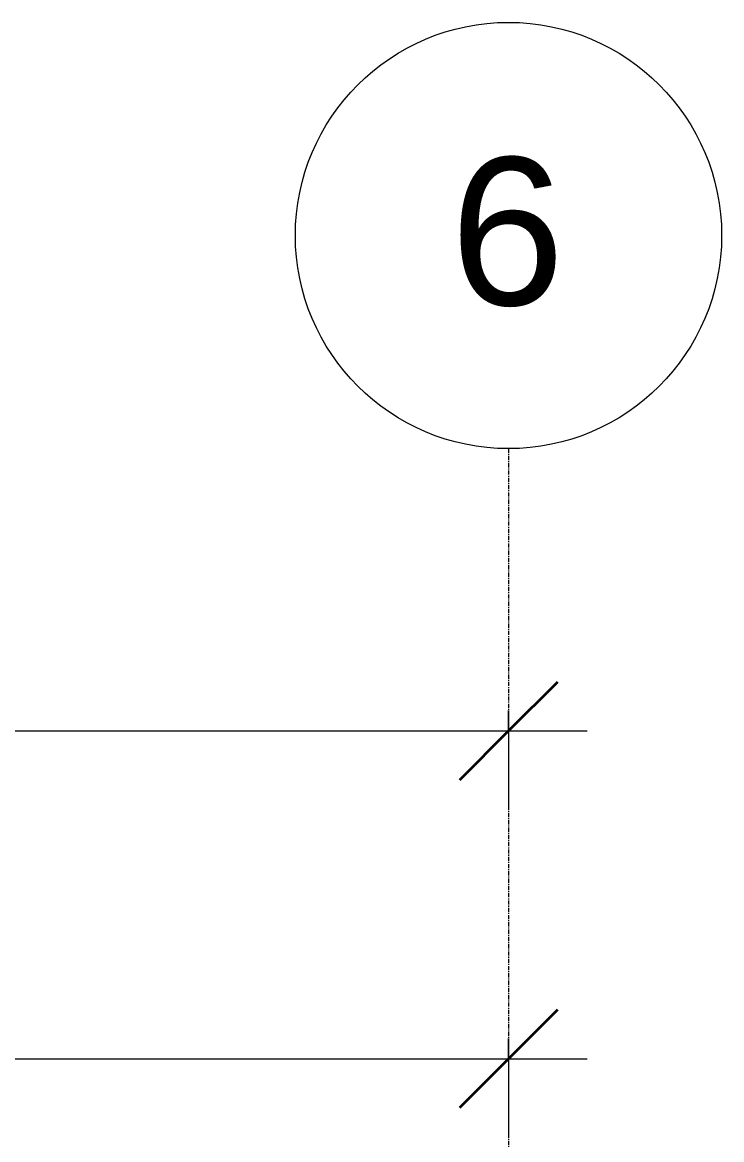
# Model space of a CAD drawing. Header units: millimetres. Extents: x -23600 to 58751, y -29611 to 36794.
# Drawn here: x 24469 to 26602, y 33305 to 36712 of the extents above; entities that cross this region are included whole.
import ezdxf

# ---------------------------------------------------------------- set-up
doc = ezdxf.new("R2010")
doc.units = ezdxf.units.MM
doc.linetypes.add('Grid Line', pattern=[22.225, 12.7, -3.175, 3.175, -3.175])
for name, color, linetype, lineweight in [('A-ANNO-DIMS', 211, 'Continuous', 9), ('A-ANNO-DIMS-100', 211, 'Continuous', 9), ('S-GRID', 1, 'Continuous', 9), ('S-GRID-IDEN', 1, 'Continuous', 9)]:
    doc.layers.add(name, color=color, linetype=linetype, lineweight=lineweight)
doc.styles.add('Arial', font='arial.ttf', dxfattribs={"height": 250})
doc.styles.add('Arial_1', font='arial.ttf', dxfattribs={"height": 450})
doc.dimstyles.new('Diagonal_-_2_5mm_Arial', dxfattribs={"dimscale": 304.8, "dimtxt": 255.06485, "dimasz": 0.984252, "dimexe": 0.787402, "dimexo": 0.492126, "dimgap": 0.574147, "dimtad": 1, "dimdec": 0, "dimzin": 0, "dimdsep": 46, "dimtxsty": 'Arial', "dimblk1": 'OBLIQUE', "dimblk2": 'OBLIQUE', "dimsah": 1, "dimcen": 0.09, "dimdle": 0.787402, "dimazin": 0, "dimtfac": 1, "dimtdec": 4, "dimtix": 1, "dimtmove": 0, "dimatfit": 3, "dimfxl": 1, "dimtvp": 1, "dimtfill": 1, "dimtolj": 1, "dimtzin": 0, "dimarcsym": 2})

# ---------------------------------------------------------------- blocks, each defined once
blk = doc.blocks.new('轴网 - M_Grid Head - Circle-24584-01 - Entry Level')
at = {"layer": 'S-GRID-IDEN'}
blk.add_circle((0, 0), 6.5, dxfattribs=at)
blk = doc.blocks.new('DIMBLOCK1-01 - Entry Level')
at = {"layer": 'A-ANNO-DIMS-100', "lineweight": 35}
for p, q in [((-9202, 34551.3), (-9052, 34701.3)), ((25951.6, 34551.3), (26101.6, 34701.3)), ((-9202, 34551.3), (-9352, 34401.3)), ((25951.6, 34551.3), (25801.6, 34401.3))]:
    blk.add_line(p, q, dxfattribs=at)
at = {"layer": 'A-ANNO-DIMS-100'}
for p, q in [((-9202, 34613.5), (-9202, 34311.3)), ((-9202, 34551.3), (-9202, 34613.5)), ((25951.6, 34613.5), (25951.6, 34311.3)), ((25951.6, 34551.3), (25951.6, 34613.5)), ((-9442, 34551.3), (26191.6, 34551.3))]:
    blk.add_line(p, q, dxfattribs=at)
at = {"layer": 'A-ANNO-DIMS-100', "color": 0, "insert": (7894.1, 35050.9), "char_height": 250, "width": 1153.678, "attachment_point": 1, "line_spacing_factor": 0.941778, "style": 'Arial', "bg_fill": 3, "box_fill_scale": 1.25, "bg_fill_color": 9, "bg_fill_true_color": 13158600, "bg_fill_transparency": 0}
blk.add_mtext('35154', dxfattribs=at)
blk = doc.blocks.new('_Oblique')
at = {"color": 0, "linetype": 'ByBlock', "lineweight": -2}
blk.add_line((-0.5, -0.5), (0.5, 0.5), dxfattribs=at)
blk = doc.blocks.new('DIMBLOCK7-01 - Entry Level')
at = {"layer": 'A-ANNO-DIMS-100', "lineweight": 35}
for p, q in [((19449.2, 33551.3), (19599.2, 33701.3)), ((25951.6, 33551.3), (26101.6, 33701.3)), ((19449.2, 33551.3), (19299.2, 33401.3)), ((25951.6, 33551.3), (25801.6, 33401.3))]:
    blk.add_line(p, q, dxfattribs=at)
at = {"layer": 'A-ANNO-DIMS-100'}
for p, q in [((19449.2, 33613.5), (19449.2, 33311.3)), ((19449.2, 33551.3), (19449.2, 33613.5)), ((25951.6, 33613.5), (25951.6, 33311.3)), ((25951.6, 33551.3), (25951.6, 33613.5)), ((19449.2, 33551.3), (26191.6, 33551.3))]:
    blk.add_line(p, q, dxfattribs=at)
at = {"layer": 'A-ANNO-DIMS-100', "color": 0, "insert": (22315.8, 34050.9), "char_height": 250, "width": 922.942, "attachment_point": 1, "line_spacing_factor": 0.941778, "style": 'Arial', "bg_fill": 3, "box_fill_scale": 1.25, "bg_fill_color": 9, "bg_fill_true_color": 13158600, "bg_fill_transparency": 0}
blk.add_mtext('6502', dxfattribs=at)

msp = doc.modelspace()

# ---------------------------------------------------------------- linework, layer by layer
at = {"layer": 'S-GRID', "linetype": 'Grid Line'}
msp.add_line((25951.6, 35412.1), (25951.6, 18780.5), dxfattribs=at)

# ---------------------------------------------------------------- block references
at = {"layer": 'S-GRID-IDEN', "xscale": 99.99999999999991, "yscale": 99.99999999999991, "zscale": 99.99999999999991, "rotation": 180}
msp.add_blockref('轴网 - M_Grid Head - Circle-24584-01 - Entry Level', (25951.6, 36062.1), dxfattribs=at)

# ---------------------------------------------------------------- texts
at = {"layer": 'S-GRID-IDEN', "insert": (25773.2, 36299.8), "char_height": 450, "width": 424.894, "attachment_point": 1, "style": 'Arial_1'}
msp.add_mtext('\\fArial|b0|i0|c134|p34|;6', dxfattribs=at)

# ---------------------------------------------------------------- next in the draw order: dimensions: what is measured, and where the dimension line sits
at = {"layer": 'A-ANNO-DIMS'}
for base, p1, p2, override, picture, middle in [((25951.6, 34551.3), (-9202, 34763.5), (25951.6, 34763.5), {"dimpost": '<>', "dimfxl": 35153.6}, 'DIMBLOCK1-01 - Entry Level', (8374.8, 34854.1)), ((25951.6, 33551.3), (19449.2, 33763.5), (25951.6, 33763.5), {"dimpost": '<>', "dimfxl": 6502.4}, 'DIMBLOCK7-01 - Entry Level', (22700.4, 33854))]:
    dim = msp.add_linear_dim(base=base, p1=p1, p2=p2, dimstyle='Diagonal_-_2_5mm_Arial', override=override, dxfattribs=at)
    dim.commit()
    dim.dimension.update_dxf_attribs({"geometry": picture, "text_midpoint": middle})

doc.saveas('drawing.dxf')
